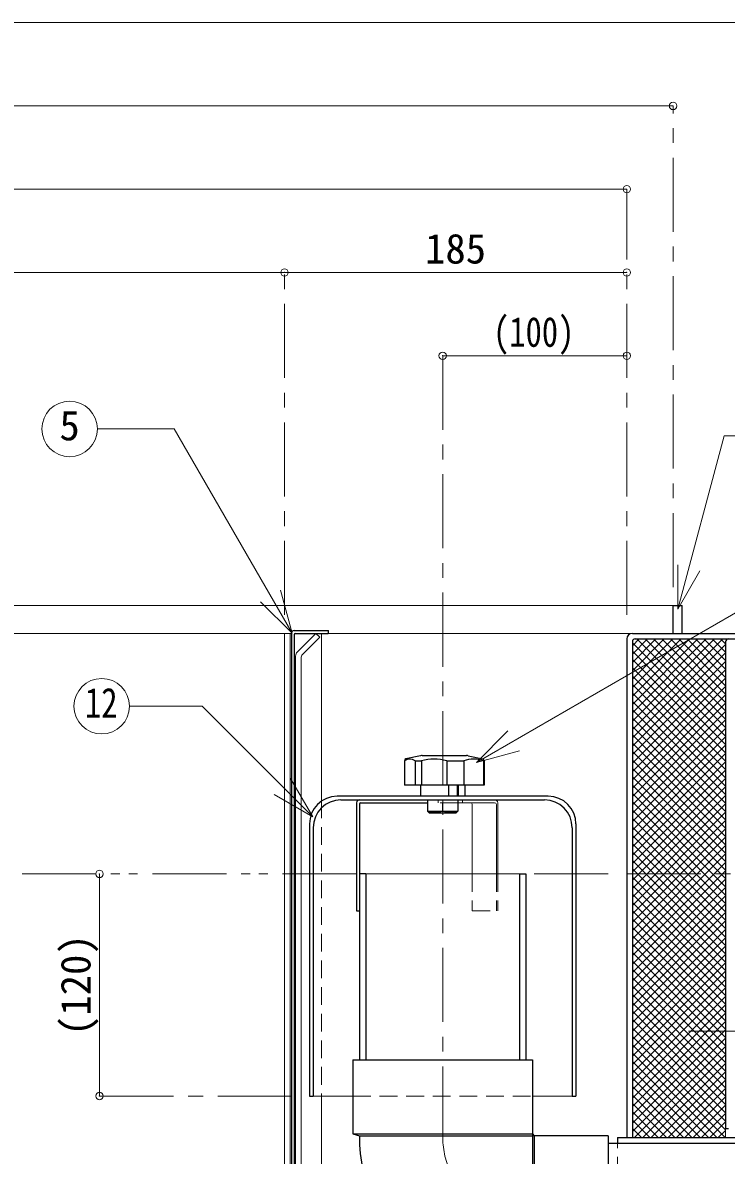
# Model space of a CAD drawing. Units: millimetres at full size, sheet at 1:8; details may follow other scales. Extents: x -1691 to 1549, y -1119 to 1129.
# Drawn here: x -833 to -452, y -507 to 105 of the extents above; entities that cross this region are included whole.
import ezdxf
from ezdxf.enums import TextEntityAlignment as Align

# ---------------------------------------------------------------- set-up
doc = ezdxf.new("R2010")
doc.units = ezdxf.units.MM
doc.header["$LTSCALE"] = 8
doc.header["$PDMODE"] = 32
doc.header["$PDSIZE"] = 4
for name, pattern in [('CHAIN1', [8, 5, -1, 1, -1]), ('DASHED1', [1.8, 1.2, -0.6]), ('DOUBLE_CHAIN1', [8.8, 5, -1, 0.6, -0.6, 0.6, -1])]:
    doc.linetypes.add(name, pattern=pattern)
doc.layers.add('0-0_ﾚｲﾔ1', color=4, linetype='Continuous', lineweight=9)
doc.styles.add('ＭＳ ゴシック', font='')
doc.styles.get('ＭＳ ゴシック').set_extended_font_data('MS Gothic')

msp = doc.modelspace()

# ---------------------------------------------------------------- linework, layer by layer
at = {"layer": '0-0_ﾚｲﾔ1'}
for p, q in [((-1341.137, 105.091), (-371.137, 105.091)), ((-1231.137, 60.091), (-481.137, 60.091)), ((-506.137, 15.091), (-1206.137, 15.091)), ((-1031.137, -29.909), (-691.137, -29.909)), ((-691.137, -29.909), (-506.137, -29.909)), ((-605.637, -74.909), (-506.137, -74.909)), ((-1025.387, -209.909), (-481.137, -209.909)), ((-691.137, -224.909), (-1025.887, -224.909)), ((-688.137, -224.909), (-687.387, -224.909)), ((-671.137, -315.221), (-671.137, -224.909)), ((-667.387, -224.909), (-503.137, -224.909)), ((-503.137, -276.863), (-454.183, -227.909)), ((-503.137, -272.338), (-458.709, -227.909)), ((-503.137, -267.812), (-463.234, -227.909)), ((-503.137, -263.287), (-467.76, -227.909)), ((-503.137, -258.761), (-472.285, -227.909)), ((-503.137, -254.236), (-476.811, -227.909)), ((-503.137, -249.71), (-481.336, -227.909)), ((-503.137, -245.185), (-485.862, -227.909)), ((-503.137, -240.659), (-490.387, -227.909)), ((-503.137, -236.134), (-494.913, -227.909)), ((-503.137, -231.608), (-499.438, -227.909)), ((-503.137, -229.991), (-452.737, -280.391)), ((-503.137, -281.389), (-452.737, -230.989)), ((-500.694, -227.909), (-452.737, -275.865)), ((-496.168, -227.909), (-452.737, -271.34)), ((-491.643, -227.909), (-452.737, -266.814)), ((-487.117, -227.909), (-452.737, -262.289)), ((-482.592, -227.909), (-452.737, -257.763)), ((-478.066, -227.909), (-452.737, -253.238)), ((-473.541, -227.909), (-452.737, -248.713)), ((-469.015, -227.909), (-452.737, -244.187)), ((-464.49, -227.909), (-452.737, -239.662)), ((-459.964, -227.909), (-452.737, -235.136)), ((-455.439, -227.909), (-452.737, -230.611)), ((-503.137, -234.516), (-452.737, -284.916)), ((-503.137, -285.914), (-452.737, -235.514)), ((-503.137, -239.042), (-452.737, -289.442)), ((-503.137, -290.44), (-452.737, -240.04)), ((-503.137, -243.567), (-452.737, -293.967)), ((-503.137, -294.965), (-452.737, -244.565)), ((-503.137, -248.093), (-452.737, -298.493)), ((-503.137, -299.491), (-452.737, -249.091)), ((-503.137, -252.618), (-452.737, -303.018)), ((-503.137, -304.016), (-452.737, -253.616)), ((-503.137, -257.144), (-452.737, -307.544)), ((-503.137, -308.542), (-452.737, -258.142)), ((-503.137, -261.669), (-452.737, -312.069)), ((-503.137, -313.067), (-452.737, -262.667)), ((-503.137, -266.195), (-452.737, -316.595)), ((-503.137, -317.593), (-452.737, -267.193)), ((-503.137, -270.72), (-452.737, -321.12)), ((-503.137, -322.118), (-452.737, -271.718)), ((-503.137, -275.246), (-452.737, -325.646)), ((-503.137, -326.644), (-452.737, -276.244)), ((-503.137, -279.771), (-452.737, -330.171)), ((-503.137, -331.169), (-452.737, -280.769)), ((-503.137, -284.297), (-452.737, -334.697)), ((-503.137, -335.695), (-452.737, -285.295)), ((-503.137, -288.822), (-452.737, -339.222)), ((-503.137, -340.22), (-452.737, -289.82)), ((-503.137, -293.348), (-452.737, -343.748)), ((-503.137, -344.746), (-452.737, -294.346)), ((-503.137, -297.873), (-452.737, -348.273)), ((-503.137, -349.271), (-452.737, -298.871)), ((-503.137, -302.399), (-452.737, -352.799)), ((-503.137, -353.796), (-452.737, -303.396)), ((-503.137, -306.924), (-452.737, -357.324)), ((-503.137, -358.322), (-452.737, -307.922)), ((-503.137, -311.45), (-452.737, -361.85)), ((-597.387, -316.409), (-595.017, -316.409)), ((-503.137, -362.847), (-452.737, -312.447)), ((-503.137, -315.975), (-452.737, -366.375)), ((-503.137, -367.373), (-452.737, -316.973)), ((-503.137, -320.501), (-452.737, -370.901)), ((-503.137, -371.898), (-452.737, -321.498)), ((-503.137, -325.026), (-452.737, -375.426)), ((-503.137, -376.424), (-452.737, -326.024)), ((-503.137, -329.552), (-452.737, -379.952)), ((-503.137, -380.949), (-452.737, -330.549)), ((-503.137, -334.077), (-452.737, -384.477)), ((-503.137, -385.475), (-452.737, -335.075)), ((-503.137, -338.602), (-452.737, -389.002)), ((-503.137, -390), (-452.737, -339.6)), ((-503.137, -343.128), (-452.737, -393.528)), ((-503.137, -394.526), (-452.737, -344.126)), ((-503.137, -347.653), (-452.737, -398.053)), ((-503.137, -399.051), (-452.737, -348.651)), ((-791.137, -354.909), (-791.137, -474.909)), ((-503.137, -352.179), (-452.737, -402.579)), ((-503.137, -403.577), (-452.737, -353.177)), ((-503.137, -356.704), (-452.737, -407.104)), ((-503.137, -408.102), (-452.737, -357.702)), ((-503.137, -361.23), (-452.737, -411.63)), ((-503.137, -412.628), (-452.737, -362.228)), ((-503.137, -365.755), (-452.737, -416.155)), ((-503.137, -417.153), (-452.737, -366.753)), ((-503.137, -370.281), (-452.737, -420.681)), ((-503.137, -421.679), (-452.737, -371.279)), ((-503.137, -374.806), (-452.737, -425.206)), ((-503.137, -426.204), (-452.737, -375.804)), ((-503.137, -379.332), (-452.737, -429.732)), ((-503.137, -430.73), (-452.737, -380.33)), ((-503.137, -383.857), (-452.737, -434.257)), ((-503.137, -435.255), (-452.737, -384.855)), ((-503.137, -388.383), (-452.737, -438.783)), ((-503.137, -439.781), (-452.737, -389.381)), ((-503.137, -392.908), (-452.737, -443.308)), ((-503.137, -444.306), (-452.737, -393.906)), ((-503.137, -397.434), (-452.737, -447.834)), ((-503.137, -448.832), (-452.737, -398.432)), ((-503.137, -401.959), (-452.737, -452.359)), ((-503.137, -453.357), (-452.737, -402.957)), ((-503.137, -406.485), (-452.737, -456.885)), ((-503.137, -457.883), (-452.737, -407.483)), ((-503.137, -411.01), (-452.737, -461.41)), ((-503.137, -462.408), (-452.737, -412.008)), ((-503.137, -415.536), (-452.737, -465.936)), ((-503.137, -466.934), (-452.737, -416.534)), ((-503.137, -420.061), (-452.737, -470.461)), ((-503.137, -471.459), (-452.737, -421.059)), ((-503.137, -424.587), (-452.737, -474.987)), ((-503.137, -475.985), (-452.737, -425.585)), ((-503.137, -429.112), (-452.737, -479.512)), ((-503.137, -480.51), (-452.737, -430.11)), ((-503.137, -433.638), (-452.737, -484.038)), ((-503.137, -485.035), (-452.737, -434.635)), ((-503.137, -438.163), (-452.737, -488.563)), ((-503.137, -489.561), (-452.737, -439.161)), ((-503.137, -442.689), (-452.737, -493.089)), ((-503.137, -494.086), (-452.737, -443.686)), ((-503.137, -447.214), (-452.942, -497.409)), ((-503.137, -451.74), (-457.468, -497.409)), ((-501.935, -497.409), (-452.737, -448.212)), ((-497.409, -497.409), (-452.737, -452.737)), ((-503.137, -456.265), (-461.993, -497.409)), ((-492.884, -497.409), (-452.737, -457.263)), ((-503.137, -460.791), (-466.519, -497.409)), ((-488.358, -497.409), (-452.737, -461.788)), ((-503.137, -465.316), (-471.044, -497.409)), ((-503.137, -469.842), (-475.57, -497.409)), ((-483.833, -497.409), (-452.737, -466.314)), ((-479.307, -497.409), (-452.737, -470.839)), ((-671.137, -624.909), (-671.137, -474.909)), ((-503.137, -474.367), (-480.095, -497.409)), ((-474.782, -497.409), (-452.737, -475.365)), ((-503.137, -478.892), (-484.621, -497.409)), ((-503.137, -483.418), (-489.146, -497.409)), ((-470.256, -497.409), (-452.737, -479.89)), ((-503.137, -487.943), (-493.672, -497.409)), ((-465.731, -497.409), (-452.737, -484.416)), ((-461.205, -497.409), (-452.737, -488.941)), ((-503.137, -492.469), (-498.197, -497.409)), ((-456.68, -497.409), (-452.737, -493.467)), ((-503.137, -496.994), (-502.723, -497.409))]:
    msp.add_line(p, q, dxfattribs=at)
at = {"layer": '0-0_ﾚｲﾔ1', "linetype": 'CHAIN1'}
for p, q in [((-481.137, -199.909), (-481.137, 60.091)), ((-506.137, -214.909), (-506.137, 15.091)), ((-691.137, -214.909), (-691.137, -29.909)), ((-605.637, -74.909), (-605.637, -496.409)), ((-506.137, -354.909), (288.863, -354.909)), ((-472.737, -439.909), (-429.537, -439.909)), ((-791.137, -474.909), (-687.637, -474.909))]:
    msp.add_line(p, q, dxfattribs=at)
at = {"layer": '0-0_ﾚｲﾔ1', "color": 7, "lineweight": 18}
for p, q in [((-792.265, -114.444), (-750.768, -114.444)), ((-687.061, -224.789), (-750.768, -114.444)), ((-478.58, -211.846), (-453.485, -118.189)), ((-453.485, -118.189), (-408.17, -118.189)), ((-478.58, -211.846), (-478.58, -187.846)), ((-478.58, -211.846), (-466.58, -191.061)), ((-687.061, -224.789), (-693.273, -201.607)), ((-687.061, -224.789), (-704.031, -207.818)), ((-691.137, -624.909), (-691.137, -224.909)), ((-688.137, -224.909), (-691.137, -224.909)), ((-688.137, -624.909), (-688.137, -224.909)), ((-684.259, -235.03), (-674.137, -224.909)), ((-674.137, -224.909), (-672.016, -227.03)), ((-681.698, -236.712), (-672.016, -227.03)), ((-685.137, -237.152), (-685.137, -624.909)), ((-682.137, -237.773), (-682.137, -624.909)), ((-774.934, -264.283), (-735.637, -264.283)), ((-675.869, -324.051), (-735.637, -264.283)), ((-587.364, -294.618), (-570.394, -277.648)), ((-587.364, -294.618), (-564.182, -288.407)), ((-675.869, -324.051), (-687.869, -303.266)), ((-675.869, -324.051), (-696.654, -312.051)), ((-595.017, -314.909), (-595.017, -316.409)), ((-577.642, -316.409), (-595.017, -316.409)), ((-589.633, -317.409), (-589.633, -354.909)), ((-576.642, -317.409), (-576.642, -354.909)), ((-575.892, -316.409), (-575.892, -354.909)), ((-647.137, -354.909), (-564.137, -354.909)), ((-675.637, -474.909), (-654.137, -474.909)), ((-535.637, -474.909), (-557.137, -474.909)), ((-452.737, -492.409), (-452.737, -497.409))]:
    msp.add_line(p, q, dxfattribs=at)
at = {"layer": '0-0_ﾚｲﾔ1', "color": 5, "lineweight": 25}
for p, q in [((-476.137, -224.909), (-476.137, -209.909)), ((-687.387, -224.909), (-687.387, -624.909)), ((-685.887, -223.409), (-667.387, -223.409)), ((-685.887, -225.659), (-685.887, -624.909)), ((-685.137, -224.909), (-667.463, -224.909)), ((-667.387, -224.909), (-667.387, -223.409)), ((-503.137, -224.909), (-371.137, -224.909)), ((-506.137, -227.909), (-506.137, -497.409)), ((-503.137, -229.409), (-503.137, -497.409)), ((-501.637, -227.909), (-371.137, -227.909)), ((-452.737, -229.509), (-452.737, -492.409)), ((-626.259, -293.714), (-626.259, -306.909)), ((-617.561, -291.002), (-625.473, -292.737)), ((-620.569, -293.714), (-620.569, -306.909)), ((-616.704, -290.909), (-592.692, -290.909)), ((-603.45, -293.714), (-603.45, -306.909)), ((-591.836, -291.002), (-583.923, -292.737)), ((-583.664, -293.714), (-583.664, -306.909)), ((-583.137, -306.909), (-626.259, -306.909)), ((-617.637, -306.909), (-617.637, -312.909)), ((-602.426, -306.909), (-602.426, -312.909)), ((-597.748, -306.909), (-597.748, -312.909)), ((-597.23, -306.909), (-597.23, -312.909)), ((-593.637, -306.909), (-593.637, -312.909)), ((-548.637, -312.909), (-662.637, -312.909)), ((-660.637, -314.909), (-550.637, -314.909)), ((-652.137, -316.409), (-652.137, -374.909)), ((-650.637, -317.159), (-650.637, -455.409)), ((-649.887, -316.409), (-613.887, -316.409)), ((-613.887, -314.909), (-613.887, -320.909)), ((-605.637, -320.909), (-605.637, -316.409)), ((-597.387, -314.909), (-597.387, -320.909)), ((-613.887, -320.909), (-597.387, -320.909)), ((-597.387, -320.909), (-598.387, -321.909)), ((-677.637, -327.909), (-677.637, -474.909)), ((-675.637, -329.909), (-675.637, -474.909)), ((-535.637, -329.909), (-535.637, -474.909)), ((-533.637, -327.909), (-533.637, -474.909)), ((-647.137, -354.909), (-650.637, -354.909)), ((-647.137, -354.909), (-647.137, -455.409)), ((-564.137, -354.909), (-560.637, -354.909)), ((-564.137, -354.909), (-564.137, -455.409)), ((-560.637, -354.909), (-560.637, -455.409)), ((-652.137, -374.909), (-650.637, -374.909)), ((-654.137, -455.409), (-557.137, -455.409)), ((-557.137, -455.409), (-557.137, -589.909)), ((-677.637, -474.909), (-675.637, -474.909)), ((-535.637, -474.909), (-533.637, -474.909)), ((-452.737, -492.409), (-451.137, -492.409)), ((-516.137, -496.409), (-557.137, -496.409)), ((-556.137, -496.409), (-556.137, -593.409)), ((-516.137, -496.409), (-516.137, -593.409)), ((-516.137, -500.409), (-427.137, -500.409)), ((-511.137, -497.409), (-511.137, -500.409))]:
    msp.add_line(p, q, dxfattribs=at)
at = {"layer": '0-0_ﾚｲﾔ1', "linetype": 'DASHED1'}
for p, q in [((-671.137, -315.221), (-671.137, -474.909)), ((-608.008, -314.909), (-608.008, -316.409)), ((-597.387, -316.409), (-608.008, -316.409)), ((-589.633, -354.909), (-589.633, -374.909)), ((-576.642, -354.909), (-576.642, -374.909)), ((-575.892, -354.909), (-575.892, -374.909)), ((-589.633, -374.909), (-575.892, -374.909)), ((-654.137, -474.909), (-557.137, -474.909)), ((-511.137, -589.409), (-511.137, -500.409))]:
    msp.add_line(p, q, dxfattribs=at)
at = {"layer": '0-0_ﾚｲﾔ1', "linetype": 'DOUBLE_CHAIN1'}
for p, q in [((-652.137, -354.909), (-1201.137, -354.909)), ((-516.137, -354.909), (-560.637, -354.909))]:
    msp.add_line(p, q, dxfattribs=at)
at = {"layer": '0-0_ﾚｲﾔ1', "color": 7, "lineweight": 18}
msp.add_lwpolyline([(-587.364, -294.618), (-352.361, -158.939), (-301.755, -158.939)], dxfattribs=at)
at = {"layer": '0-0_ﾚｲﾔ1', "color": 5, "lineweight": 25}
for points in [[(-481.137, -224.909), (-481.137, -209.909), (-476.137, -209.909)], [(-620.569, -293.714), (-617.137, -293.714), (-617.137, -306.909)], [(-603.45, -293.714), (-594.244, -293.714), (-594.244, -306.909)], [(-583.664, -293.714), (-583.137, -293.714), (-583.137, -306.909)], [(-613.887, -320.909), (-612.887, -321.909), (-598.387, -321.909)], [(-654.137, -455.409), (-654.137, -495.409), (-650.637, -496.409), (-557.137, -496.409)], [(-654.137, -495.409), (-557.137, -495.409), (-556.137, -496.409)], [(-511.137, -497.409), (-427.137, -497.409), (-427.137, -499.909)]]:
    msp.add_lwpolyline(points, dxfattribs=at)
at = {"layer": '0-0_ﾚｲﾔ1', "color": 7, "lineweight": 18}
for centre in [(-807.265, -114.444), (-789.934, -264.283)]:
    msp.add_circle(centre, 15, dxfattribs=at)
at = {"layer": '0-0_ﾚｲﾔ1', "color": 5, "lineweight": 25}
for centre, radius, start, end in [((-685.887, -224.909), 1.5, 90, 180), ((-685.137, -225.659), 0.75, 90, 180), ((-503.137, -227.909), 3, 90, 180), ((-501.637, -229.409), 1.5, 90, 180), ((-451.137, -229.509), 1.6, 90, 180), ((-625.259, -293.714), 1, 102.36697, 180), ((-623.414, -298.341), 5.432, 58.41904, 121.58096), ((-616.704, -294.909), 4, 90, 102.36697), ((-610.294, -322.419), 29.51, 76.59069, 103.40931), ((-588.954, -310.704), 17.795, 72.70582, 107.29418), ((-592.692, -294.909), 4, 77.63303, 90), ((-584.137, -293.714), 1, 0, 77.63303), ((-662.637, -327.909), 15, 90, 180), ((-660.637, -329.909), 15, 90, 180), ((-650.637, -316.409), 1.5, 90, 180), ((-649.887, -317.159), 0.75, 90, 180), ((-550.637, -329.909), 15, 0, 90), ((-548.637, -327.909), 15, 0, 90), ((-609.762, -309.94), 11.719, 249.39031, 290.60969), ((-601.512, -309.94), 11.719, 249.39031, 290.60969), ((-557.137, -496.409), 93.5, 180, 270)]:
    msp.add_arc(centre, radius, start, end, dxfattribs=at)
at = {"layer": '0-0_ﾚｲﾔ1', "color": 7, "lineweight": 18}
for centre, radius, start, end in [((-682.137, -237.152), 3, 135, 180), ((-680.637, -237.773), 1.5, 135, 180), ((-590.633, -317.409), 1, 0, 90), ((-577.642, -317.409), 1, 0, 90), ((-577.392, -316.409), 1.5, 0, 90)]:
    msp.add_arc(centre, radius, start, end, dxfattribs=at)
at = {"layer": '0-0_ﾚｲﾔ1', "linetype": 'CHAIN1'}
msp.add_arc((-557.137, -496.409), 48.5, 180, 270, dxfattribs=at)
at = {"layer": '0-0_ﾚｲﾔ1', "color": 1}
for p in [(-481.137, 60.091), (-506.137, 15.091), (-691.137, -29.909), (-506.137, -29.909), (-605.637, -74.909), (-506.137, -74.909), (-791.137, -354.909), (-791.137, -474.909)]:
    msp.add_point(p, dxfattribs=at)

# ---------------------------------------------------------------- texts
at = {"layer": '0-0_ﾚｲﾔ1', "color": 7, "style": 'ＭＳ ゴシック'}
for s, p in [('185', (-615.137, -29.909)), ('5', (-812.765, -125.444))]:
    msp.add_text(s, height=16.13, dxfattribs=at).set_placement(p, align=Align.BOTTOM_LEFT)
at = {"layer": '0-0_ﾚｲﾔ1', "color": 7, "style": 'ＭＳ ゴシック', "width": 0.8}
for s, p in [('(100)', (-578.387, -74.909)), ('12', (-798.934, -275.283))]:
    msp.add_text(s, height=16.13, dxfattribs=at).set_placement(p, align=Align.BOTTOM_LEFT)
at = {"layer": '0-0_ﾚｲﾔ1', "color": 7, "style": 'ＭＳ ゴシック'}
msp.add_text('(120)', height=16.13, rotation=90, dxfattribs=at).set_placement((-791.137, -442.409), align=Align.BOTTOM_LEFT)

doc.saveas('drawing.dxf')
